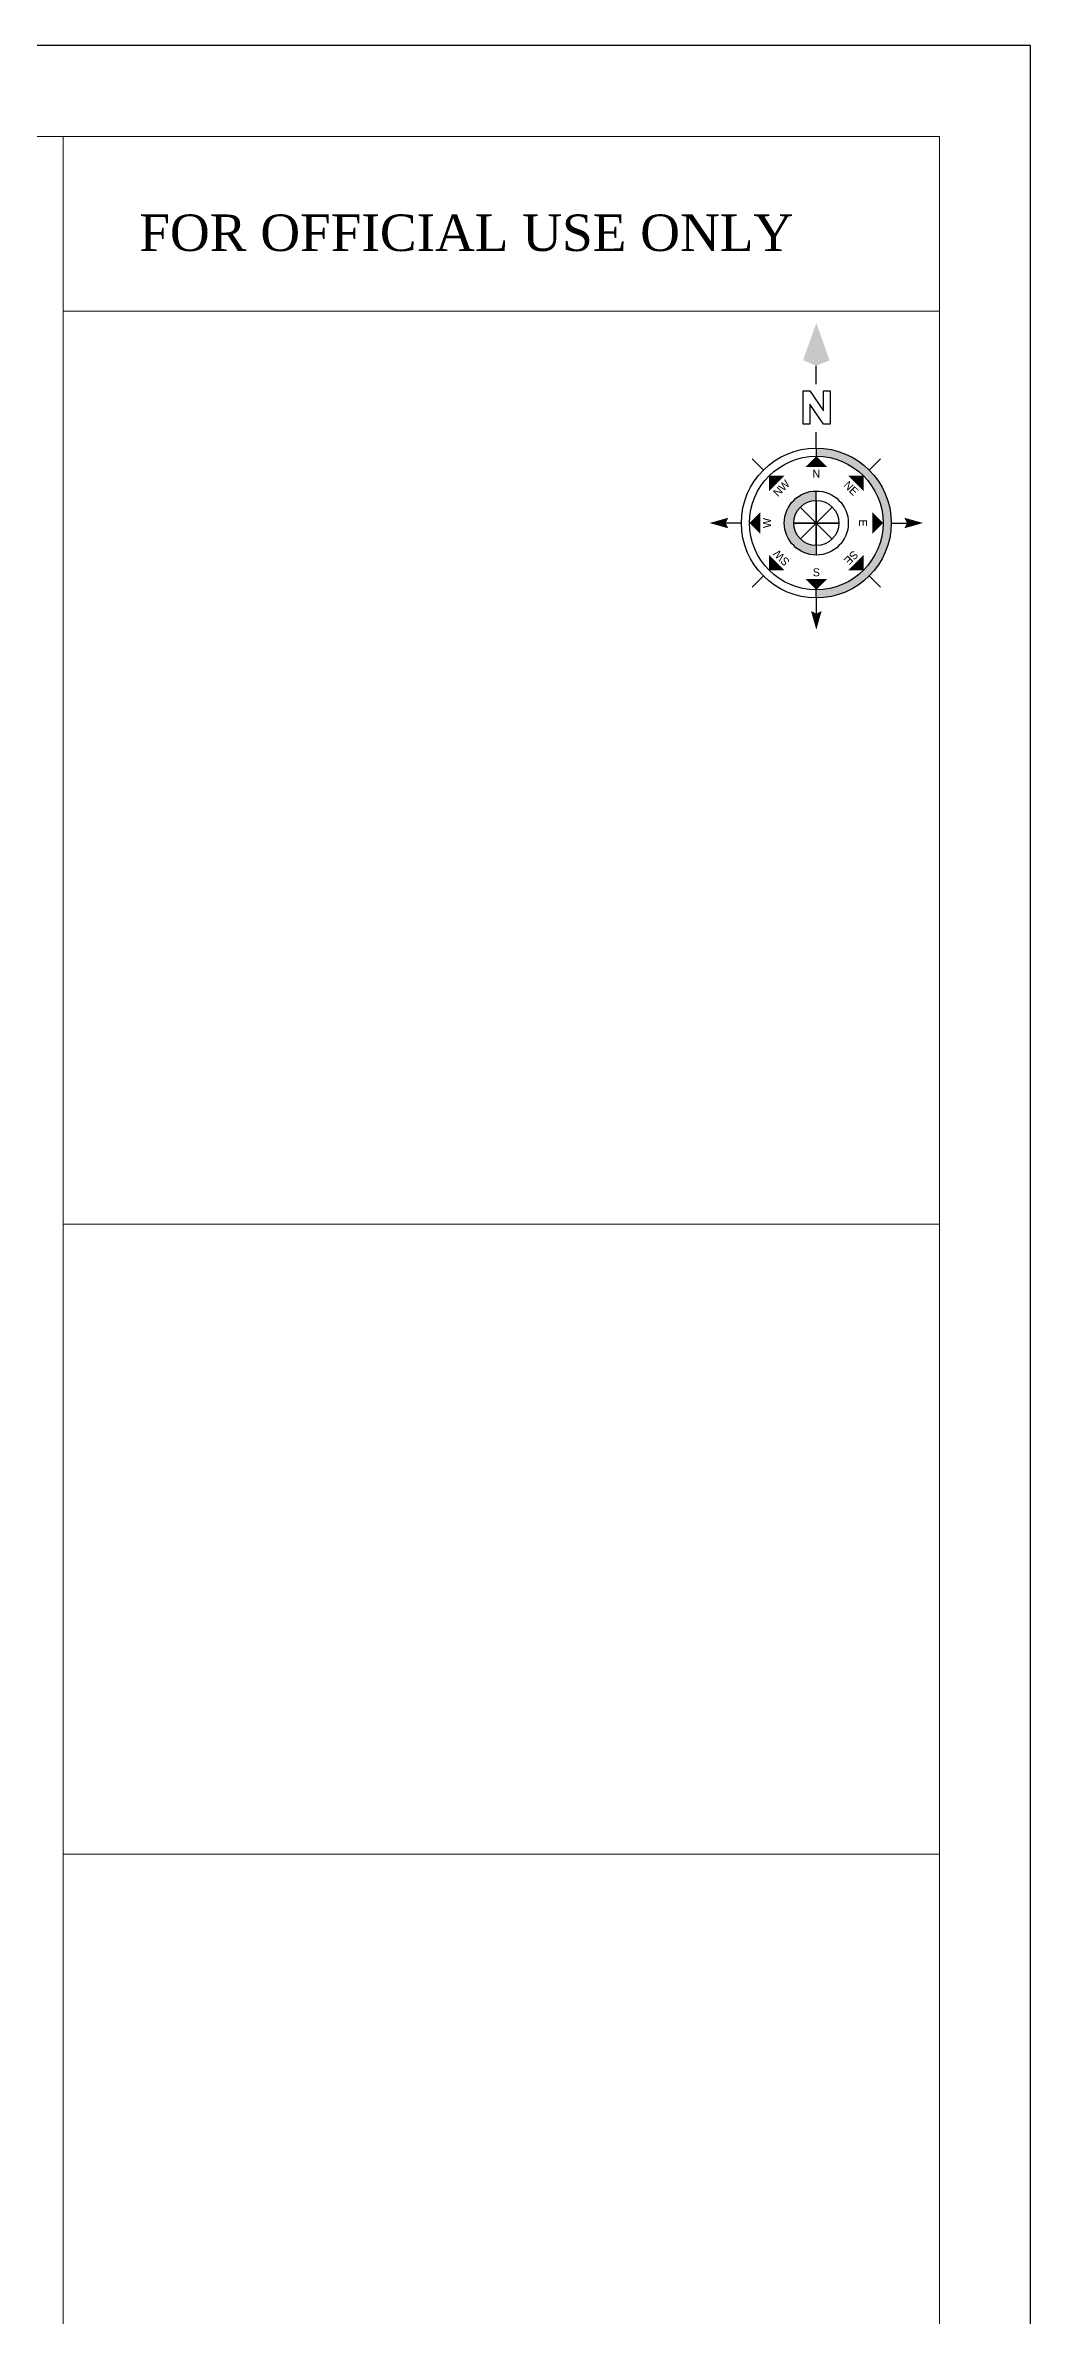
# Model space of a CAD drawing. Header units: inches. Extents: x 45643 to 70559, y -8725 to 1713.
# Drawn here: x 70059 to 70559, y -4392 to -3239 of the extents above; entities that cross this region are included whole.
import ezdxf
from ezdxf.enums import TextEntityAlignment as Align

# ---------------------------------------------------------------- set-up
doc = ezdxf.new("R2010")
doc.units = ezdxf.units.IN
doc.header["$MEASUREMENT"] = 0
doc.layers.add('ELE1', color=3, linetype='Continuous', lineweight=9)
doc.layers.add('Text', color=7, linetype='Continuous', lineweight=9)
doc.styles.add('RomanS', font='stylu.ttf', dxfattribs={"height": 2})
doc.styles.get("Standard").update_dxf_attribs({"font": 'times.ttf'})

# ---------------------------------------------------------------- blocks, each defined once
blk = doc.blocks.new('Anno_North_J_Metric')
h = blk.add_hatch(color=0)
h.paths.add_polyline_path([(-4.17, 0), (-4.68, 0, 1), (4.68, 0), (4.17, 0, -1)])
h.paths.add_polyline_path([(1.41, 0), (2, 0, 1), (-2, 0), (-1.41, 0, -1)])
at = {"color": 0}
for p, q in [((0, 4.68), (0, 5.67)), ((-3.31, 3.31), (-4.01, 4.01)), ((3.31, 3.31), (4.01, 4.01)), ((-4.68, 0), (-5.67, 0)), ((-4.68, 0), (-4.17, 0)), ((-1.41, 0), (-2, 0)), ((1.41, 0), (-1.41, 0)), ((-1.41, 0), (1.41, 0)), ((1, 1), (-1, -1)), ((1, -1), (-1, 1)), ((-1, -1), (1, 1)), ((-1, 1), (1, -1)), ((0, -1.41), (0, 1.41)), ((0, 1.41), (0, -1.41)), ((1.41, 0), (2, 0)), ((4.68, 0), (4.17, 0)), ((4.68, 0), (5.67, 0)), ((8.67, 0), (9.83, 0)), ((-3.31, -3.31), (-4.01, -4.01)), ((3.31, -3.31), (4.01, -4.01)), ((0, -4.68), (0, -5.67))]:
    blk.add_line(p, q, dxfattribs=at)
at = {"color": 0, "linetype": 'ByBlock'}
for p, q in [((6.17, 0.82), (8.27, 0.82)), ((6.17, 0.4), (6.17, 0.82)), ((6.17, -0.44), (7.43, 0.4)), ((7.43, 0.4), (6.17, 0.4)), ((8.27, 0.4), (7.01, -0.44)), ((8.27, 0.82), (8.27, 0.4)), ((6.17, -0.86), (6.17, -0.44)), ((8.27, -0.86), (6.17, -0.86)), ((7.01, -0.44), (8.27, -0.44)), ((8.27, -0.44), (8.27, -0.86))]:
    blk.add_line(p, q, dxfattribs=at)
at = {"color": 0}
for radius in [4.68, 4.17, 2, 1.41]:
    blk.add_circle((0, 0), radius, dxfattribs=at)
for points in [[(-0.33, 5.5), (0, 5.67), (0, 6.67)], [(0, 6.67), (0.33, 5.5), (0, 5.67)], [(-2.95, 2.95), (-2, 2.95), (-2.95, 2)], [(0, 4.17), (0.67, 3.5), (-0.67, 3.5)], [(2.95, 2.95), (2.95, 2), (2, 2.95)], [(-6.67, 0), (-5.5, 0.33), (-5.67, 0)], [(-5.5, -0.33), (-5.67, 0), (-6.67, 0)], [(-4.17, 0), (-3.5, 0.67), (-3.5, -0.67)], [(4.17, 0), (3.5, -0.67), (3.5, 0.67)], [(12.5, 0), (10.17, 0.83), (9.83, 0)], [(9.83, 0), (10.17, -0.83), (12.5, 0)], [(-2.95, -2.95), (-2.95, -2), (-2, -2.95)], [(2.95, -2.95), (2, -2.95), (2.95, -2)], [(0, -4.17), (-0.67, -3.5), (0.67, -3.5)], [(0, -6.67), (-0.33, -5.5), (0, -5.67)], [(0.33, -5.5), (0, -5.67), (0, -6.67)]]:
    blk.add_solid(points, dxfattribs=at)
at = {"color": 0, "style": 'RomanS'}
blk.add_text('W', height=0.5, dxfattribs=at).set_placement((0, 2.83), align=Align.CENTER)
for s, rotation, p in [('SW', 45, (-2, 2)), ('NW', 315, (2, 2)), ('S', 270, (-3.33, 0)), ('N', 270, (2.83, 0)), ('SE', 135, (-2, -2)), ('E', 180, (0, -2.67)), ('NE', 225, (2, -2))]:
    blk.add_text(s, height=0.5, rotation=rotation, dxfattribs=at).set_placement(p, align=Align.CENTER)

msp = doc.modelspace()

# ---------------------------------------------------------------- linework, layer by layer
at = {"layer": 'Defpoints'}
msp.add_lwpolyline([(70559.247, -3239.316), (67381.647, -3239.316), (67381.647, -5487.285), (70559.247, -5487.285)], close=True, dxfattribs=at)
at = {"layer": 'ELE1'}
for p, q in [((70068.279, -5440.967), (70068.279, -3285.634)), ((70512.929, -3374.183), (70068.279, -3374.183)), ((70512.929, -3837.681), (70068.279, -3837.681)), ((70512.929, -4157.447), (70068.279, -4157.447))]:
    msp.add_line(p, q, dxfattribs=at)
msp.add_lwpolyline([(67427.965, -3285.634), (70512.929, -3285.634), (70512.929, -5440.967), (67427.965, -5440.967)], close=True, dxfattribs=at)

# ---------------------------------------------------------------- block references
at = {"color": 0, "lineweight": 20, "ltscale": 0.5, "xscale": 8.12160000007134, "yscale": 8.12160000007134, "zscale": 8.12159999999858, "rotation": 90}
msp.add_blockref('Anno_North_J_Metric', (70450.487, -3481.75), dxfattribs=at)

# ---------------------------------------------------------------- texts
at = {"layer": 'Text'}
msp.add_text('FOR OFFICIAL USE ONLY', height=18.52711, dxfattribs=at).set_placement((70106.855, -3343.663))

doc.saveas('drawing.dxf')
